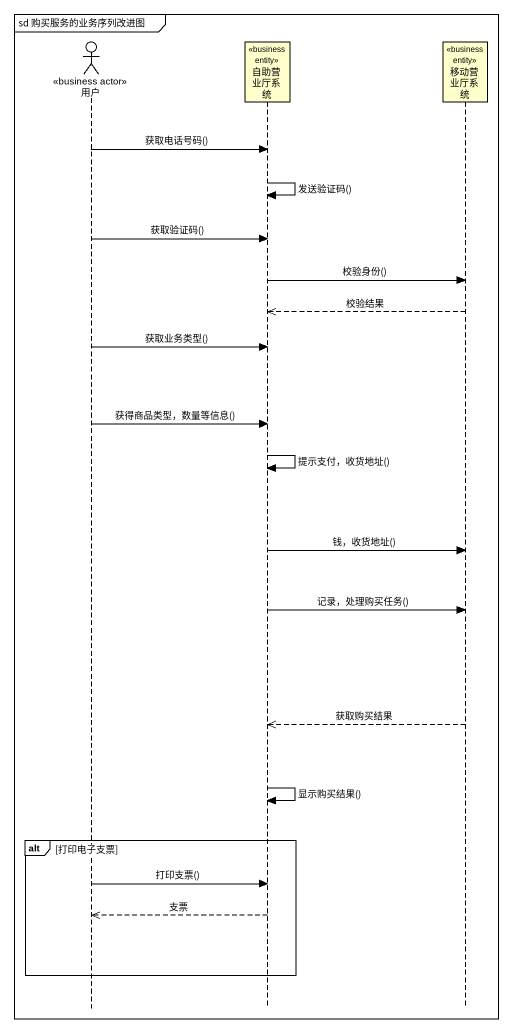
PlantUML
@startuml
mainframe sd 购买服务的业务序列改进图
hide footbox
actor 用户 <<business actor>>
participant 自助营业厅系统 <<business entity>>
participant 移动营业厅系统 <<business entity>>

用户 -> 自助营业厅系统 : 获取电话号码()
自助营业厅系统 -> 自助营业厅系统 : 发送验证码()
用户 -> 自助营业厅系统 : 获取验证码()
自助营业厅系统 -> 移动营业厅系统 : 校验身份()
移动营业厅系统 -->> 自助营业厅系统 : 校验结果
用户 -> 自助营业厅系统 : 获取业务类型()
用户 -> 自助营业厅系统 : 获得商品类型，数量等信息()
自助营业厅系统 -> 自助营业厅系统 : 提示支付，收货地址()
自助营业厅系统 -> 移动营业厅系统 : 钱，收货地址()
自助营业厅系统 -> 移动营业厅系统 : 记录，处理购买任务()
移动营业厅系统 -->> 自助营业厅系统 : 获取购买结果
自助营业厅系统 -> 自助营业厅系统 : 显示购买结果()
alt 打印电子支票
  用户 -> 自助营业厅系统 : 打印支票()
  自助营业厅系统 -->> 用户 : 支票
end
@enduml
